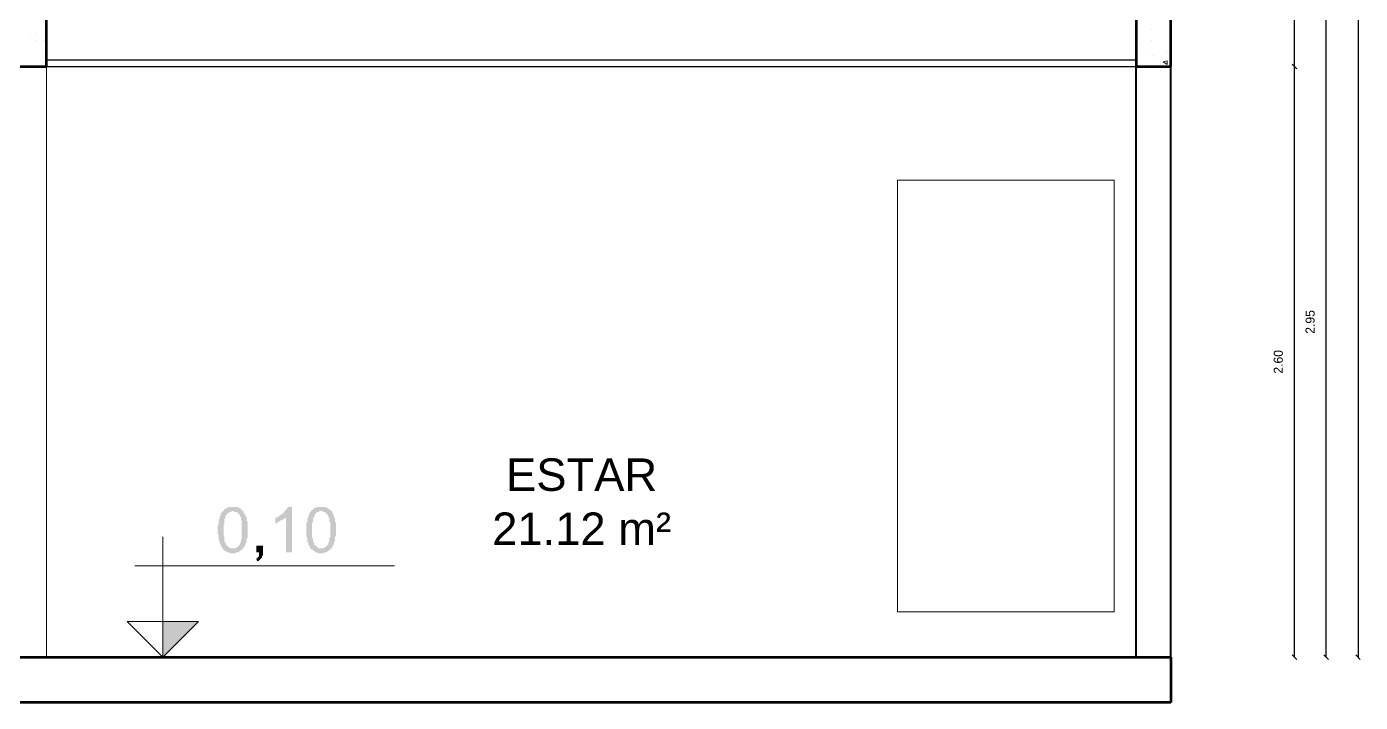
# Model space of a CAD drawing. Header units: metres. Extents: x 6 to 145, y 4 to 18.
# Drawn here: x 110.76 to 116.63, y 6.63 to 9.6 of the extents above; entities that cross this region are included whole.
import ezdxf

# ---------------------------------------------------------------- set-up
doc = ezdxf.new("R2010")
doc.units = ezdxf.units.M
doc.linetypes.add('DASHED2', pattern=[0.375, 0.25, -0.125])
doc.layers.get('0').update_dxf_attribs({"linetype": 'DASHED2'})
for name, color, linetype in [('01', 7, 'Continuous'), ('18-Textos', 7, 'Continuous'), ('ARQ - Cotas', 9, 'Continuous'), ('COTA', 5, 'Continuous')]:
    doc.layers.add(name, color=color, linetype=linetype)
doc.styles.add('ISA', font='stylu.ttf')
doc.styles.get("Standard").update_dxf_attribs({"font": 'arial.ttf'})
doc.dimstyles.new('ANAPAULA25', dxfattribs={"dimscale": 0, "dimtxt": 0.04, "dimasz": 0.02, "dimexe": 0.1, "dimexo": 0.4, "dimgap": 0.05, "dimtad": 1, "dimzin": 4, "dimdsep": 46, "dimtxsty": 'ISA', "dimblk": 'OBLIQUE', "dimcen": 0.03, "dimse1": 1, "dimse2": 1, "dimclrd": 256, "dimclrt": 256, "dimadec": 0, "dimazin": 0, "dimtfac": 1, "dimtmove": 2, "dimatfit": 3, "dimldrblk": 'OPEN30', "dimfxl": 0.1, "dimtolj": 1, "dimtzin": 0, "dimlwd": -1, "dimarcsym": 0})

# ---------------------------------------------------------------- blocks, each defined once
blk = doc.blocks.new('_Oblique')
at = {"color": 0, "linetype": 'ByBlock', "lineweight": -2}
blk.add_line((-0.5, -0.5), (0.5, 0.5), dxfattribs=at)
blk = doc.blocks.new('*D247')
at = {"layer": 'COTA', "ltscale": 1000, "transparency": 16777216}
blk.add_line((116.3436, 6.8286), (116.3436, 9.4279), dxfattribs=at)
at = {"layer": 'Defpoints', "color": 0, "ltscale": 1000, "transparency": 16777216}
for p in [(115.6473, 9.4279), (116.3436, 9.4279), (115.6473, 6.8286)]:
    blk.add_point(p, dxfattribs=at)
at = {"layer": 'COTA', "ltscale": 1000, "transparency": 16777216, "xscale": 0.02, "yscale": 0.02, "zscale": 0.02}
for p, rotation in [((116.3436, 9.4279), 90), ((116.3436, 6.8286), 270)]:
    blk.add_blockref('_Oblique', p, dxfattribs=dict(at, rotation=rotation))
at = {"layer": 'COTA', "ltscale": 1000, "transparency": 16777216, "insert": (116.2727, 8.1283), "char_height": 0.04, "attachment_point": 5, "rotation": 90, "style": 'ISA'}
blk.add_mtext('\\A1;2.60', dxfattribs=at)
blk = doc.blocks.new('_Open30')
at = {"layer": 'ARQ - Cotas', "color": 0, "lineweight": -2}
for p, q in [((-1, 0.27), (0, 0)), ((0, 0), (-1, -0.27)), ((0, 0), (-1, 0))]:
    blk.add_line(p, q, dxfattribs=at)
blk = doc.blocks.new('*D248')
at = {"layer": 'COTA', "ltscale": 1000, "transparency": 16777216}
blk.add_line((116.3436, 9.4279), (116.3436, 9.9783), dxfattribs=at)
at = {"layer": 'Defpoints', "color": 0, "ltscale": 1000, "transparency": 16777216}
for p in [(115.6473, 9.9783), (116.3436, 9.9783), (115.6473, 9.4279)]:
    blk.add_point(p, dxfattribs=at)
at = {"layer": 'COTA', "ltscale": 1000, "transparency": 16777216, "xscale": 0.02, "yscale": 0.02, "zscale": 0.02}
for p, rotation in [((116.3436, 9.9783), 90), ((116.3436, 9.4279), 270)]:
    blk.add_blockref('_Oblique', p, dxfattribs=dict(at, rotation=rotation))
at = {"layer": 'COTA', "ltscale": 1000, "transparency": 16777216, "insert": (116.2728, 9.7031), "char_height": 0.04, "attachment_point": 5, "rotation": 90, "style": 'ISA'}
blk.add_mtext('\\A1;.55', dxfattribs=at)
blk = doc.blocks.new('*D253')
at = {"layer": 'COTA', "ltscale": 1000, "transparency": 16777216}
blk.add_line((116.4836, 6.8286), (116.4836, 9.7793), dxfattribs=at)
at = {"layer": 'Defpoints', "color": 0, "ltscale": 1000, "transparency": 16777216}
for p in [(115.6473, 9.7793), (116.4836, 9.7793), (115.6473, 6.8286)]:
    blk.add_point(p, dxfattribs=at)
at = {"layer": 'COTA', "ltscale": 1000, "transparency": 16777216, "xscale": 0.02, "yscale": 0.02, "zscale": 0.02}
for p, rotation in [((116.4836, 9.7793), 90), ((116.4836, 6.8286), 270)]:
    blk.add_blockref('_Oblique', p, dxfattribs=dict(at, rotation=rotation))
at = {"layer": 'COTA', "ltscale": 1000, "transparency": 16777216, "insert": (116.4128, 8.3039), "char_height": 0.04, "attachment_point": 5, "rotation": 90, "style": 'ISA'}
blk.add_mtext('\\A1;2.95', dxfattribs=at)
blk = doc.blocks.new('*D256')
at = {"layer": 'COTA', "ltscale": 1000, "transparency": 16777216}
blk.add_line((116.6236, 13.7291), (116.6236, 6.8286), dxfattribs=at)
at = {"layer": 'Defpoints', "color": 0, "ltscale": 1000, "transparency": 16777216}
for p in [(114.5001, 13.7291), (114.5001, 6.8286), (116.6236, 6.8286)]:
    blk.add_point(p, dxfattribs=at)
at = {"layer": 'COTA', "ltscale": 1000, "transparency": 16777216, "xscale": 0.02, "yscale": 0.02, "zscale": 0.02}
for p, rotation in [((116.6236, 13.7291), 90), ((116.6236, 6.8286), 270)]:
    blk.add_blockref('_Oblique', p, dxfattribs=dict(at, rotation=rotation))
at = {"layer": 'COTA', "ltscale": 1000, "transparency": 16777216, "insert": (116.5527, 10.2788), "char_height": 0.04, "attachment_point": 5, "rotation": 90, "style": 'ISA'}
blk.add_mtext('\\A1;6.90', dxfattribs=at)

msp = doc.modelspace()

# ---------------------------------------------------------------- hatches: boundary and pattern name
at = {"layer": '01', "transparency": 33554559}
h = msp.add_hatch(color=256, dxfattribs=at)
h.paths.add_polyline_path([(111.6051, 7.3877), (111.6051, 7.3919), (111.6051, 7.3961), (111.6051, 7.4004), (111.6051, 7.4004), (111.6051, 7.4046), (111.6051, 7.4088), (111.6093, 7.4131), (111.6093, 7.4131), (111.6093, 7.4173), (111.6093, 7.4215), (111.6093, 7.4215), (111.6093, 7.4258), (111.6093, 7.4258), (111.6093, 7.43), (111.6093, 7.4342), (111.6093, 7.4342), (111.6135, 7.4385), (111.6135, 7.4385), (111.6135, 7.4427), (111.6135, 7.4427), (111.6135, 7.4469), (111.6135, 7.4469), (111.6178, 7.4512), (111.6178, 7.4554), (111.6178, 7.4554), (111.6178, 7.4596), (111.622, 7.4639), (111.622, 7.4639), (111.622, 7.4681), (111.6262, 7.4681), (111.6262, 7.4723), (111.6305, 7.4723), (111.6305, 7.4766), (111.6305, 7.4766), (111.6347, 7.4766), (111.6347, 7.4808), (111.6389, 7.4808), (111.6389, 7.4808), (111.6432, 7.485), (111.6432, 7.485), (111.6474, 7.485), (111.6474, 7.485), (111.6516, 7.4893), (111.6559, 7.4893), (111.6559, 7.4893), (111.6601, 7.4893), (111.6643, 7.4893), (111.6643, 7.4893), (111.6686, 7.4893), (111.6728, 7.4893), (111.6728, 7.4893), (111.6728, 7.4893), (111.677, 7.4893), (111.6813, 7.4893), (111.6813, 7.4893), (111.6855, 7.4893), (111.6897, 7.4893), (111.6897, 7.4893), (111.694, 7.4893), (111.6982, 7.485), (111.6982, 7.485), (111.6982, 7.485), (111.7024, 7.485), (111.7067, 7.4808), (111.7067, 7.4808), (111.7109, 7.4766), (111.7109, 7.4766), (111.7109, 7.4766), (111.7151, 7.4723), (111.7151, 7.4723), (111.7194, 7.4681), (111.7194, 7.4639), (111.7194, 7.4639), (111.7236, 7.4596), (111.7236, 7.4596), (111.7236, 7.4554), (111.7278, 7.4554), (111.7278, 7.4512), (111.7278, 7.4512), (111.7278, 7.4469), (111.7321, 7.4427), (111.7321, 7.4427), (111.7321, 7.4385), (111.7321, 7.4342), (111.7321, 7.4342), (111.7321, 7.43), (111.7321, 7.43), (111.7363, 7.4258), (111.7363, 7.4258), (111.7363, 7.4215), (111.7363, 7.4215), (111.7363, 7.4173), (111.7363, 7.4131), (111.7363, 7.4131), (111.7363, 7.4088), (111.7363, 7.4046), (111.7363, 7.4004), (111.7363, 7.4004), (111.7363, 7.3961), (111.7363, 7.3919), (111.7363, 7.3877), (111.7363, 7.3877), (111.7363, 7.3834), (111.7363, 7.3834), (111.7363, 7.3792), (111.7363, 7.375), (111.7363, 7.3707), (111.7363, 7.3707), (111.7363, 7.3665), (111.7363, 7.3623), (111.7363, 7.3623), (111.7363, 7.358), (111.7363, 7.3538), (111.7363, 7.3538), (111.7321, 7.3496), (111.7321, 7.3453), (111.7321, 7.3453), (111.7321, 7.3411), (111.7321, 7.3411), (111.7321, 7.3369), (111.7321, 7.3369), (111.7321, 7.3326), (111.7278, 7.3326), (111.7278, 7.3284), (111.7278, 7.3242), (111.7278, 7.3242), (111.7236, 7.3199), (111.7236, 7.3199), (111.7236, 7.3157), (111.7194, 7.3115), (111.7194, 7.3115), (111.7194, 7.3072), (111.7151, 7.3072), (111.7151, 7.303), (111.7109, 7.303), (111.7109, 7.303), (111.7109, 7.2988), (111.7067, 7.2988), (111.7067, 7.2988), (111.7024, 7.2945), (111.7024, 7.2945), (111.6982, 7.2945), (111.6982, 7.2903), (111.694, 7.2903), (111.694, 7.2903), (111.6897, 7.2903), (111.6855, 7.2903), (111.6855, 7.2861), (111.6813, 7.2861), (111.677, 7.2861), (111.677, 7.2861), (111.6728, 7.2861), (111.6728, 7.2861), (111.6686, 7.2861), (111.6643, 7.2861), (111.6643, 7.2861), (111.6601, 7.2861), (111.6559, 7.2861), (111.6559, 7.2903), (111.6516, 7.2903), (111.6516, 7.2903), (111.6474, 7.2903), (111.6432, 7.2945), (111.6432, 7.2945), (111.6389, 7.2945), (111.6389, 7.2945), (111.6347, 7.2988), (111.6347, 7.2988), (111.6305, 7.303), (111.6305, 7.303), (111.6262, 7.303), (111.6262, 7.3072), (111.6262, 7.3072), (111.6262, 7.3072), (111.622, 7.3115), (111.622, 7.3115), (111.622, 7.3157), (111.622, 7.3157), (111.6178, 7.3199), (111.6178, 7.3199), (111.6178, 7.3242), (111.6178, 7.3242), (111.6135, 7.3284), (111.6135, 7.3284), (111.6135, 7.3326), (111.6135, 7.3326), (111.6135, 7.3369), (111.6135, 7.3411), (111.6093, 7.3411), (111.6093, 7.3453), (111.6093, 7.3453), (111.6093, 7.3496), (111.6093, 7.3538), (111.6093, 7.3538), (111.6093, 7.358), (111.6093, 7.3623), (111.6093, 7.3665), (111.6093, 7.3665), (111.6051, 7.3707), (111.6051, 7.375), (111.6051, 7.3792), (111.6051, 7.3834), (111.6051, 7.3834), (111.6051, 7.3877)], flags=0)
h.paths.add_polyline_path([(111.6305, 7.3877), (111.6305, 7.3834), (111.6305, 7.3792), (111.6305, 7.3792), (111.6305, 7.375), (111.6305, 7.3707), (111.6305, 7.3665), (111.6347, 7.3623), (111.6347, 7.358), (111.6347, 7.358), (111.6347, 7.3538), (111.6347, 7.3496), (111.6347, 7.3496), (111.6347, 7.3453), (111.6347, 7.3411), (111.6347, 7.3411), (111.6347, 7.3369), (111.6389, 7.3369), (111.6389, 7.3326), (111.6389, 7.3326), (111.6389, 7.3284), (111.6389, 7.3284), (111.6432, 7.3284), (111.6432, 7.3242), (111.6432, 7.3242), (111.6432, 7.3242), (111.6432, 7.3199), (111.6474, 7.3199), (111.6474, 7.3157), (111.6516, 7.3157), (111.6516, 7.3115), (111.6559, 7.3115), (111.6559, 7.3115), (111.6601, 7.3072), (111.6643, 7.3072), (111.6643, 7.3072), (111.6686, 7.3072), (111.6686, 7.3072), (111.6728, 7.3072), (111.6728, 7.3072), (111.677, 7.3072), (111.6813, 7.3072), (111.6813, 7.3072), (111.6855, 7.3115), (111.6855, 7.3115), (111.6897, 7.3115), (111.6897, 7.3115), (111.694, 7.3157), (111.694, 7.3157), (111.6982, 7.3199), (111.6982, 7.3199), (111.6982, 7.3242), (111.7024, 7.3242), (111.7024, 7.3242), (111.7024, 7.3284), (111.7024, 7.3284), (111.7024, 7.3326), (111.7067, 7.3326), (111.7067, 7.3369), (111.7067, 7.3369), (111.7067, 7.3411), (111.7067, 7.3411), (111.7067, 7.3453), (111.7067, 7.3453), (111.7109, 7.3496), (111.7109, 7.3538), (111.7109, 7.3538), (111.7109, 7.358), (111.7109, 7.3623), (111.7109, 7.3665), (111.7109, 7.3707), (111.7109, 7.3707), (111.7109, 7.375), (111.7109, 7.3792), (111.7109, 7.3834), (111.7109, 7.3877), (111.7109, 7.3877), (111.7109, 7.3919), (111.7109, 7.3961), (111.7109, 7.4004), (111.7109, 7.4046), (111.7109, 7.4088), (111.7109, 7.4131), (111.7109, 7.4131), (111.7109, 7.4173), (111.7109, 7.4215), (111.7109, 7.4258), (111.7109, 7.4258), (111.7109, 7.43), (111.7067, 7.43), (111.7067, 7.4342), (111.7067, 7.4385), (111.7067, 7.4385), (111.7067, 7.4427), (111.7067, 7.4427), (111.7067, 7.4469), (111.7024, 7.4469), (111.7024, 7.4512), (111.7024, 7.4512), (111.7024, 7.4512), (111.7024, 7.4554), (111.6982, 7.4554), (111.6982, 7.4554), (111.6982, 7.4596), (111.694, 7.4596), (111.694, 7.4639), (111.6897, 7.4639), (111.6897, 7.4681), (111.6855, 7.4681), (111.6855, 7.4681), (111.6813, 7.4681), (111.677, 7.4681), (111.677, 7.4723), (111.6728, 7.4723), (111.6728, 7.4723), (111.6686, 7.4723), (111.6643, 7.4723), (111.6643, 7.4681), (111.6601, 7.4681), (111.6601, 7.4681), (111.6559, 7.4681), (111.6559, 7.4639), (111.6516, 7.4639), (111.6516, 7.4639), (111.6474, 7.4596), (111.6474, 7.4596), (111.6432, 7.4554), (111.6432, 7.4554), (111.6432, 7.4512), (111.6432, 7.4512), (111.6389, 7.4512), (111.6389, 7.4469), (111.6389, 7.4469), (111.6389, 7.4427), (111.6389, 7.4427), (111.6389, 7.4385), (111.6347, 7.4385), (111.6347, 7.4342), (111.6347, 7.43), (111.6347, 7.43), (111.6347, 7.4258), (111.6347, 7.4215), (111.6347, 7.4215), (111.6347, 7.4173), (111.6347, 7.4131), (111.6305, 7.4131), (111.6305, 7.4088), (111.6305, 7.4046), (111.6305, 7.4004), (111.6305, 7.3961), (111.6305, 7.3919), (111.6305, 7.3877), (111.6305, 7.3877)], flags=0)
for points in [[(111.9311, 7.2903), (111.9057, 7.2903), (111.9057, 7.4469), (111.9057, 7.4469), (111.9057, 7.4427), (111.9014, 7.4427), (111.9014, 7.4385), (111.8972, 7.4385), (111.8972, 7.4385), (111.893, 7.4342), (111.8887, 7.4342), (111.8887, 7.43), (111.8845, 7.43), (111.8845, 7.43), (111.8803, 7.43), (111.8803, 7.4258), (111.876, 7.4258), (111.8718, 7.4258), (111.8718, 7.4215), (111.8676, 7.4215), (111.8676, 7.4215), (111.8633, 7.4173), (111.8633, 7.4173), (111.8591, 7.4173), (111.8591, 7.4173), (111.8591, 7.4427), (111.8591, 7.4427), (111.8633, 7.4427), (111.8676, 7.4427), (111.8676, 7.4469), (111.8718, 7.4469), (111.8718, 7.4469), (111.876, 7.4512), (111.8803, 7.4512), (111.8803, 7.4554), (111.8845, 7.4554), (111.8845, 7.4554), (111.8887, 7.4596), (111.8887, 7.4596), (111.893, 7.4596), (111.893, 7.4639), (111.893, 7.4639), (111.8972, 7.4681), (111.8972, 7.4681), (111.9014, 7.4723), (111.9014, 7.4723), (111.9057, 7.4766), (111.9057, 7.4766), (111.9099, 7.4808), (111.9099, 7.4808), (111.9099, 7.485), (111.9141, 7.485), (111.9141, 7.4893), (111.9141, 7.4893), (111.9141, 7.4893), (111.9311, 7.4893)], [(111.7744, 7.2903), (111.7744, 7.3199), (111.804, 7.3199), (111.804, 7.2903), (111.804, 7.286), (111.804, 7.2818), (111.804, 7.2818), (111.804, 7.2776), (111.7998, 7.2733), (111.7998, 7.2733), (111.7998, 7.2691), (111.7998, 7.2691), (111.7998, 7.2649), (111.7956, 7.2649), (111.7956, 7.2649), (111.7956, 7.2606), (111.7913, 7.2606), (111.7913, 7.2564), (111.7871, 7.2564), (111.7871, 7.2522), (111.7829, 7.2522), (111.7829, 7.2522), (111.7786, 7.2522), (111.7744, 7.2606), (111.7744, 7.2606), (111.7786, 7.2649), (111.7786, 7.2649), (111.7829, 7.2691), (111.7829, 7.2691), (111.7829, 7.2691), (111.7871, 7.2733), (111.7871, 7.2733), (111.7871, 7.2776), (111.7871, 7.2818), (111.7871, 7.2818), (111.7871, 7.286), (111.7871, 7.2903), (111.7871, 7.2903)]]:
    msp.add_hatch(color=256, dxfattribs=at).paths.add_polyline_path(points)
h = msp.add_hatch(color=256, dxfattribs=at)
h.paths.add_polyline_path([(111.9946, 7.3877), (111.9946, 7.3919), (111.9946, 7.3961), (111.9946, 7.4004), (111.9946, 7.4004), (111.9946, 7.4046), (111.9946, 7.4088), (111.9946, 7.4131), (111.9946, 7.4131), (111.9946, 7.4173), (111.9946, 7.4215), (111.9988, 7.4215), (111.9988, 7.4258), (111.9988, 7.4258), (111.9988, 7.43), (111.9988, 7.4342), (111.9988, 7.4342), (111.9988, 7.4385), (111.9988, 7.4385), (112.003, 7.4427), (112.003, 7.4427), (112.003, 7.4469), (112.003, 7.4469), (112.003, 7.4512), (112.0073, 7.4554), (112.0073, 7.4554), (112.0073, 7.4596), (112.0115, 7.4639), (112.0115, 7.4639), (112.0115, 7.4681), (112.0157, 7.4681), (112.0157, 7.4723), (112.0157, 7.4723), (112.02, 7.4766), (112.02, 7.4766), (112.0242, 7.4766), (112.0242, 7.4808), (112.0242, 7.4808), (112.0284, 7.4808), (112.0284, 7.485), (112.0327, 7.485), (112.0369, 7.485), (112.0369, 7.485), (112.0411, 7.4893), (112.0411, 7.4893), (112.0454, 7.4893), (112.0496, 7.4893), (112.0496, 7.4893), (112.0538, 7.4893), (112.0581, 7.4893), (112.0581, 7.4893), (112.0581, 7.4893), (112.0623, 7.4893), (112.0665, 7.4893), (112.0708, 7.4893), (112.0708, 7.4893), (112.075, 7.4893), (112.0792, 7.4893), (112.0792, 7.4893), (112.0835, 7.4893), (112.0835, 7.485), (112.0877, 7.485), (112.0877, 7.485), (112.0919, 7.485), (112.0919, 7.4808), (112.0962, 7.4808), (112.0962, 7.4766), (112.1004, 7.4766), (112.1004, 7.4766), (112.1046, 7.4723), (112.1046, 7.4723), (112.1089, 7.4681), (112.1089, 7.4639), (112.1089, 7.4639), (112.1131, 7.4596), (112.1131, 7.4596), (112.1131, 7.4554), (112.1131, 7.4554), (112.1173, 7.4512), (112.1173, 7.4512), (112.1173, 7.4469), (112.1173, 7.4427), (112.1216, 7.4427), (112.1216, 7.4385), (112.1216, 7.4342), (112.1216, 7.4342), (112.1216, 7.43), (112.1216, 7.43), (112.1216, 7.4258), (112.1216, 7.4258), (112.1216, 7.4215), (112.1258, 7.4215), (112.1258, 7.4173), (112.1258, 7.4131), (112.1258, 7.4131), (112.1258, 7.4088), (112.1258, 7.4046), (112.1258, 7.4004), (112.1258, 7.4004), (112.1258, 7.3961), (112.1258, 7.3919), (112.1258, 7.3877), (112.1258, 7.3877), (112.1258, 7.3834), (112.1258, 7.3834), (112.1258, 7.3792), (112.1258, 7.375), (112.1258, 7.3707), (112.1258, 7.3707), (112.1258, 7.3665), (112.1258, 7.3623), (112.1258, 7.3623), (112.1216, 7.358), (112.1216, 7.3538), (112.1216, 7.3538), (112.1216, 7.3496), (112.1216, 7.3453), (112.1216, 7.3453), (112.1216, 7.3411), (112.1216, 7.3411), (112.1216, 7.3369), (112.1173, 7.3369), (112.1173, 7.3326), (112.1173, 7.3326), (112.1173, 7.3284), (112.1173, 7.3242), (112.1131, 7.3242), (112.1131, 7.3199), (112.1131, 7.3199), (112.1089, 7.3157), (112.1089, 7.3115), (112.1089, 7.3115), (112.1046, 7.3072), (112.1046, 7.3072), (112.1046, 7.303), (112.1004, 7.303), (112.1004, 7.303), (112.0962, 7.2988), (112.0962, 7.2988), (112.0962, 7.2988), (112.0919, 7.2945), (112.0919, 7.2945), (112.0877, 7.2945), (112.0835, 7.2903), (112.0835, 7.2903), (112.0792, 7.2903), (112.0792, 7.2903), (112.075, 7.2903), (112.0708, 7.2861), (112.0708, 7.2861), (112.0665, 7.2861), (112.0623, 7.2861), (112.0623, 7.2861), (112.0581, 7.2861), (112.0581, 7.2861), (112.0538, 7.2861), (112.0496, 7.2861), (112.0496, 7.2861), (112.0454, 7.2861), (112.0411, 7.2903), (112.0411, 7.2903), (112.0369, 7.2903), (112.0369, 7.2903), (112.0327, 7.2945), (112.0327, 7.2945), (112.0284, 7.2945), (112.0284, 7.2945), (112.0242, 7.2988), (112.0242, 7.2988), (112.02, 7.303), (112.02, 7.303), (112.0157, 7.303), (112.0157, 7.3072), (112.0157, 7.3072), (112.0115, 7.3072), (112.0115, 7.3115), (112.0115, 7.3115), (112.0115, 7.3157), (112.0073, 7.3157), (112.0073, 7.3199), (112.0073, 7.3199), (112.0073, 7.3242), (112.003, 7.3242), (112.003, 7.3284), (112.003, 7.3284), (112.003, 7.3326), (112.003, 7.3326), (111.9988, 7.3369), (111.9988, 7.3411), (111.9988, 7.3411), (111.9988, 7.3453), (111.9988, 7.3453), (111.9988, 7.3496), (111.9988, 7.3538), (111.9988, 7.3538), (111.9946, 7.358), (111.9946, 7.3623), (111.9946, 7.3665), (111.9946, 7.3665), (111.9946, 7.3707), (111.9946, 7.375), (111.9946, 7.3792), (111.9946, 7.3834), (111.9946, 7.3834), (111.9946, 7.3877)], flags=0)
h.paths.add_polyline_path([(112.02, 7.3877), (112.02, 7.3834), (112.02, 7.3792), (112.02, 7.3792), (112.02, 7.375), (112.02, 7.3707), (112.02, 7.3665), (112.02, 7.3623), (112.02, 7.358), (112.02, 7.358), (112.02, 7.3538), (112.0242, 7.3496), (112.0242, 7.3496), (112.0242, 7.3453), (112.0242, 7.3411), (112.0242, 7.3411), (112.0242, 7.3369), (112.0242, 7.3369), (112.0284, 7.3326), (112.0284, 7.3326), (112.0284, 7.3284), (112.0284, 7.3284), (112.0284, 7.3284), (112.0284, 7.3242), (112.0327, 7.3242), (112.0327, 7.3242), (112.0327, 7.3199), (112.0369, 7.3199), (112.0369, 7.3157), (112.0411, 7.3157), (112.0411, 7.3115), (112.0454, 7.3115), (112.0454, 7.3115), (112.0496, 7.3072), (112.0496, 7.3072), (112.0538, 7.3072), (112.0538, 7.3072), (112.0581, 7.3072), (112.0581, 7.3072), (112.0623, 7.3072), (112.0665, 7.3072), (112.0665, 7.3072), (112.0708, 7.3072), (112.0708, 7.3115), (112.075, 7.3115), (112.075, 7.3115), (112.0792, 7.3115), (112.0835, 7.3157), (112.0835, 7.3157), (112.0835, 7.3199), (112.0877, 7.3199), (112.0877, 7.3242), (112.0877, 7.3242), (112.0919, 7.3242), (112.0919, 7.3284), (112.0919, 7.3284), (112.0919, 7.3326), (112.0919, 7.3326), (112.0962, 7.3369), (112.0962, 7.3369), (112.0962, 7.3411), (112.0962, 7.3411), (112.0962, 7.3453), (112.0962, 7.3453), (112.0962, 7.3496), (112.0962, 7.3538), (112.1004, 7.3538), (112.1004, 7.358), (112.1004, 7.3623), (112.1004, 7.3665), (112.1004, 7.3707), (112.1004, 7.3707), (112.1004, 7.375), (112.1004, 7.3792), (112.1004, 7.3834), (112.1004, 7.3877), (112.1004, 7.3877), (112.1004, 7.3919), (112.1004, 7.3961), (112.1004, 7.4004), (112.1004, 7.4046), (112.1004, 7.4088), (112.1004, 7.4131), (112.1004, 7.4131), (112.1004, 7.4173), (112.1004, 7.4215), (112.0962, 7.4258), (112.0962, 7.4258), (112.0962, 7.43), (112.0962, 7.43), (112.0962, 7.4342), (112.0962, 7.4385), (112.0962, 7.4385), (112.0962, 7.4427), (112.0919, 7.4427), (112.0919, 7.4469), (112.0919, 7.4469), (112.0919, 7.4512), (112.0919, 7.4512), (112.0919, 7.4512), (112.0877, 7.4554), (112.0877, 7.4554), (112.0877, 7.4554), (112.0835, 7.4596), (112.0835, 7.4596), (112.0792, 7.4639), (112.0792, 7.4639), (112.075, 7.4681), (112.075, 7.4681), (112.0708, 7.4681), (112.0708, 7.4681), (112.0665, 7.4681), (112.0665, 7.4723), (112.0623, 7.4723), (112.0581, 7.4723), (112.0581, 7.4723), (112.0538, 7.4723), (112.0496, 7.4681), (112.0496, 7.4681), (112.0454, 7.4681), (112.0454, 7.4681), (112.0411, 7.4639), (112.0411, 7.4639), (112.0369, 7.4639), (112.0369, 7.4596), (112.0327, 7.4596), (112.0327, 7.4554), (112.0327, 7.4554), (112.0327, 7.4512), (112.0284, 7.4512), (112.0284, 7.4512), (112.0284, 7.4469), (112.0284, 7.4469), (112.0284, 7.4427), (112.0242, 7.4427), (112.0242, 7.4385), (112.0242, 7.4385), (112.0242, 7.4342), (112.0242, 7.43), (112.0242, 7.43), (112.0242, 7.4258), (112.0242, 7.4215), (112.02, 7.4215), (112.02, 7.4173), (112.02, 7.4131), (112.02, 7.4131), (112.02, 7.4088), (112.02, 7.4046), (112.02, 7.4004), (112.02, 7.3961), (112.02, 7.3919), (112.02, 7.3877), (112.02, 7.3877)], flags=0)

# ---------------------------------------------------------------- linework, layer by layer
at = {"layer": '01', "lineweight": 60}
for p, q in [((110.8508, 9.4279), (110.8508, 9.7793)), ((115.6473, 9.7793), (115.6473, 9.4279)), ((115.7997, 9.4279), (115.7997, 9.7793)), ((110.6984, 9.4279), (110.8508, 9.4279)), ((115.6473, 9.4279), (115.7997, 9.4279)), ((104.3017, 6.8286), (115.7997, 6.8286)), ((115.7997, 6.8286), (115.7997, 6.6296)), ((115.7997, 6.6296), (104.3017, 6.6296))]:
    msp.add_line(p, q, dxfattribs=at)
at = {"layer": '01', "lineweight": 18}
for p, q in [((110.7789, 9.5676), (110.7789, 9.5676)), ((110.8043, 9.5718), (110.8043, 9.5718)), ((115.7151, 9.593), (115.7151, 9.593)), ((110.8085, 9.5422), (110.8085, 9.5422)), ((110.8381, 9.5422), (110.8381, 9.5422)), ((115.66, 9.5295), (115.66, 9.5295)), ((115.7151, 9.5422), (115.7151, 9.5422)), ((110.8339, 9.4914), (110.8339, 9.4914)), ((115.6685, 9.4829), (115.6685, 9.4829)), ((115.6939, 9.4956), (115.6939, 9.4956)), ((115.7235, 9.4787), (115.7235, 9.4787)), ((115.7659, 9.4491), (115.7828, 9.4533)), ((115.7786, 9.4914), (115.7786, 9.4914)), ((115.7828, 9.4533), (115.7828, 9.4364)), ((110.8, 9.4364), (110.8, 9.4364)), ((115.7405, 9.4448), (115.7405, 9.4448)), ((115.7828, 9.4364), (115.7659, 9.4491)), ((115.7997, 9.4364), (115.7997, 9.4364))]:
    msp.add_line(p, q, dxfattribs=at)
at = {"layer": '01', "lineweight": 30}
for p, q in [((110.8508, 9.4575), (115.6473, 9.4575)), ((110.8508, 9.4279), (115.6473, 9.4279))]:
    msp.add_line(p, q, dxfattribs=at)
at = {"layer": '01', "lineweight": 20}
for p, q in [((110.8508, 6.8286), (110.8508, 9.4279)), ((114.5974, 8.9284), (115.55, 8.9284)), ((114.5974, 7.0276), (114.5974, 8.9284)), ((115.55, 8.9284), (115.55, 7.0276)), ((115.55, 7.0276), (114.5974, 7.0276))]:
    msp.add_line(p, q, dxfattribs=at)
at = {"layer": '01', "lineweight": 40}
for p, q in [((115.6473, 6.8286), (115.6473, 9.4279)), ((115.7997, 6.8286), (115.7997, 9.4279))]:
    msp.add_line(p, q, dxfattribs=at)
at = {"layer": '01', "lineweight": 9}
for p, q in [((111.3631, 7.3578), (111.3631, 6.8286)), ((111.2403, 7.2308), (112.3833, 7.2308)), ((111.2065, 6.9852), (111.3631, 6.8286)), ((111.5197, 6.9852), (111.2065, 6.9852)), ((111.3631, 6.8286), (111.5197, 6.9852))]:
    msp.add_line(p, q, dxfattribs=at)
at = {"layer": '01', "transparency": 33554559}
msp.add_solid([(111.3631, 6.9852), (111.5197, 6.9852), (111.3631, 6.8286)], dxfattribs=at)

# ---------------------------------------------------------------- texts
at = {"layer": '18-Textos', "color": 0, "ltscale": 1000, "insert": (112.5218, 7.7032), "char_height": 0.1428, "attachment_point": 1}
msp.add_mtext_dynamic_manual_height_columns('\\pxqc;ESTAR\\P21.12 m²', width=1.369171, gutter_width=12.5, heights=[1.7296], dxfattribs=at)

# ---------------------------------------------------------------- dimensions: what is measured, and where the dimension line sits
at = {"layer": 'COTA', "ltscale": 1000}
for base, p1, p2, picture, middle in [((116.6236, 6.8286), (114.5001, 13.7291), (114.5001, 6.8286), '*D256', (116.5527, 10.2788)), ((116.3436, 9.9783), (115.6473, 9.4279), (115.6473, 9.9783), '*D248', (116.2728, 9.7031)), ((116.4836, 9.7793), (115.6473, 6.8286), (115.6473, 9.7793), '*D253', (116.4128, 8.3039)), ((116.3436, 9.4279), (115.6473, 6.8286), (115.6473, 9.4279), '*D247', (116.2727, 8.1283))]:
    dim = msp.add_linear_dim(base=base, p1=p1, p2=p2, angle=90, dimstyle='ANAPAULA25', override={"dimscale": 1}, dxfattribs=at)
    dim.commit()
    dim.dimension.update_dxf_attribs({"geometry": picture, "text_midpoint": middle})

doc.saveas('drawing.dxf')
